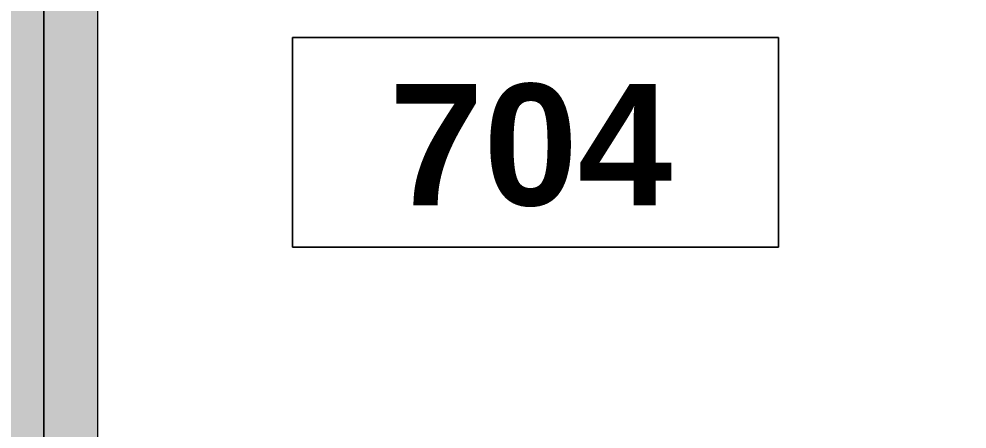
# Model space of a CAD drawing. Header units: inches. Extents: x 920 to 3122, y -545 to 2052.
# Drawn here: x 2492.9 to 2563.2, y 1847.7 to 1878.1 of the extents above; entities that cross this region are included whole.
import ezdxf

# ---------------------------------------------------------------- set-up
doc = ezdxf.new("R2010")
doc.units = ezdxf.units.IN
doc.header["$MEASUREMENT"] = 0
for name, color, linetype, lineweight in [('A-AREA-IDEN', 2, 'Continuous', 9), ('A-DETL', 90, 'Continuous', 9), ('A-DETL-GENF', 92, 'Continuous', 9), ('A-WALL', 113, 'Continuous', 13), ('A-WALL-PATT', 111, 'Continuous', 13), ('I-FURN', 30, 'Continuous', 9), ('I-FURN-PNLS', 30, 'Continuous', 9)]:
    doc.layers.add(name, color=color, linetype=linetype, lineweight=lineweight)
doc.styles.add('Swis721 Lt BT_B', font='', dxfattribs={"height": 9})
doc.styles.get('Swis721 Lt BT_B').set_extended_font_data('Swis721 Lt BT', bold=True)

# ---------------------------------------------------------------- blocks, each defined once
blk = doc.blocks.new('Zira Wksta 12 - Type 1-7446630-Level 07  POWER _ SIGNAL')
at = {"layer": 'I-FURN-PNLS'}
blk.add_arc((-51, -15), 21, 90, 270, dxfattribs=at)
blk.add_arc((-51, -15), 21, 90, 270, dxfattribs=at)
blk = doc.blocks.new('Room Tag - Room Name and Number-3379422-Level 07  POWER _ SIGNAL')
at = {"layer": 'A-AREA-IDEN'}
for p, q in [((-0.18806, -0.16357), (-0.18806, -0.00182)), ((-0.18806, -0.00182), (0.18694, -0.00182)), ((0.18694, -0.00182), (-0.18806, -0.00182)), ((-0.18806, -0.00182), (-0.18806, -0.16357)), ((0.18694, -0.00182), (0.18694, -0.16357)), ((0.18694, -0.16357), (0.18694, -0.00182)), ((0.18694, -0.16357), (-0.18806, -0.16357)), ((-0.18806, -0.16357), (0.18694, -0.16357))]:
    blk.add_line(p, q, dxfattribs=at)

msp = doc.modelspace()

# ---------------------------------------------------------------- hatches: boundary and pattern name
at = {"layer": 'A-DETL-GENF'}
h = msp.add_hatch(color=9, dxfattribs=at)
h.paths.add_polyline_path([(2492.9882, 1170.4333), (2599.763, 1170.4333), (2599.763, 1234.8988), (2494.7446, 1234.8988), (2494.7446, 1243.2738), (2493.9946, 1243.2738), (2493.9946, 1244.7738), (2496.1196, 1244.7738), (2496.1196, 1245.2738), (2497.6196, 1245.2738), (2497.6196, 1244.7738), (2499.4946, 1244.7738), (2499.4946, 1243.2738), (2498.7446, 1243.2738), (2498.7446, 1238.8988), (2604.763, 1238.8988), (2604.763, 1170.4333), (2666.6519, 1170.4333), (2666.6519, 1238), (3121.5688, 1238), (3121.5688, 1301.2804), (2498.7446, 1301.2804), (2498.7446, 1282.5238), (2499.4946, 1282.5238), (2499.4946, 1281.0238), (2497.6196, 1281.0238), (2497.6196, 1280.5238), (2496.1196, 1280.5238), (2496.1196, 1281.0238), (2493.9946, 1281.0238), (2493.9946, 1282.5238), (2494.7446, 1282.5238), (2494.7233, 2035.5), (2424.8728, 2035.5), (2424.8728, 1170.4333), (2475.5302, 1170.4333)], flags=0)
h.paths.add_polyline_path([(3107.2769, 1170.4333), (3121.5688, 1170.4333), (3121.5688, 1199), (3107.2769, 1199), (3107.2769, 1191.4687), (3102.2769, 1191.4687), (3102.2769, 1199), (3085.6519, 1199), (3085.6519, 1191.4687), (3080.6519, 1191.4687), (3080.6519, 1216), (2940.6519, 1216), (2940.6519, 1191.75), (2935.6519, 1191.75), (2935.6519, 1215.5), (2879.6519, 1215.5), (2879.6519, 1170.4333), (3102.2769, 1170.4333)], flags=0)
h.paths.add_polyline_path([(2675.6519, 1170.4333), (2699.5894, 1170.4333), (2699.5894, 1234.5), (2675.6519, 1234.5), (2675.6519, 1223.3226)], flags=0)
h.paths.add_polyline_path([(2705.0894, 1170.4333), (2873.6519, 1170.4333), (2873.6519, 1234.5), (2705.0894, 1234.5), (2705.0894, 1224.9844)], flags=0)
h.paths.add_polyline_path([(3085.6519, 1202.5), (3121.5688, 1202.5), (3121.5688, 1234.5), (3085.6519, 1234.5), (3085.6519, 1232), (3085.5894, 1232), (3085.5894, 1216), (3085.6519, 1216)], flags=0)
h.paths.add_polyline_path([(2970.6519, 1219.5), (3082.0894, 1219.5), (3082.0894, 1232), (2935.6519, 1232), (2935.6519, 1234.5), (2879.6519, 1234.5), (2879.6519, 1223.5), (2935.7144, 1223.5), (2935.7144, 1231.75), (2939.2144, 1231.75), (2939.2144, 1219.5), (2968.0553, 1219.5)], flags=0)
h.paths.add_polyline_path([(2970.6519, 1305.7804), (3121.5688, 1305.7804), (3121.5688, 1348.5304), (3076.5269, 1348.5304), (3076.5269, 1347.7804), (3075.0269, 1347.7804), (3075.0269, 1349.9054), (3074.5269, 1349.9054), (3074.5269, 1351.4054), (3075.0269, 1351.4054), (3075.0269, 1353.2804), (3076.5269, 1353.2804), (3076.5269, 1352.5304), (3121.5688, 1352.5304), (3121.5688, 1761.5841), (2970.6519, 1761.5841), (2970.6519, 1352.5304), (3037.2769, 1352.5304), (3037.2769, 1353.2804), (3038.7769, 1353.2804), (3038.7769, 1351.4054), (3039.2769, 1351.4054), (3039.2769, 1349.9054), (3038.7769, 1349.9054), (3038.7769, 1347.7804), (3037.2769, 1347.7804), (3037.2769, 1348.5304), (2970.6519, 1348.5304), (2970.6519, 1312.3745)], flags=0)
h.paths.add_polyline_path([(3060.0499, 1765.0841), (3121.5688, 1765.0841), (3121.5688, 2035.5), (3042.6519, 2035.5), (3042.6519, 1829.3138), (3116.6519, 1829.3138), (3116.6519, 1828.8138), (3042.6519, 1828.8179), (3042.6519, 1765.0841), (3043.1994, 1765.0841)], flags=0)
at = {"layer": 'A-WALL-PATT', "lineweight": 9}
h = msp.add_hatch(color=7, dxfattribs=at)
h.paths.add_polyline_path([(2498.2572, 1234.8988), (2498.7446, 1234.8988), (2498.7446, 1243.6488), (2494.7446, 1243.6488), (2494.7446, 1234.8988)], flags=0)
h.paths.add_polyline_path([(2498.7446, 1282.1488), (2498.7446, 2035.4291), (2494.7446, 2035.4291), (2494.7446, 1282.1488)], flags=0)

# ---------------------------------------------------------------- linework, layer by layer
at = {"layer": 'A-DETL'}
msp.add_line((2494.7446, 1301.2804), (2494.7446, 2035.5), dxfattribs=at)
at = {"layer": 'A-WALL', "color": 8, "lineweight": 20}
for p, q in [((2494.7446, 2035.4291), (2494.7446, 1282.1488)), ((2498.7446, 1788.25), (2498.7446, 1909.0625))]:
    msp.add_line(p, q, dxfattribs=at)

# ---------------------------------------------------------------- block references
at = {"layer": 'A-AREA-IDEN', "xscale": 95.99999999999994, "yscale": 95.99999999999994, "zscale": 95.99999999999994}
msp.add_blockref('Room Tag - Room Name and Number-3379422-Level 07  POWER _ SIGNAL', (2531.2385, 1876.8539), dxfattribs=at)
at = {"layer": 'I-FURN', "rotation": 269.9999999999998}
msp.add_blockref('Zira Wksta 12 - Type 1-7446630-Level 07  POWER _ SIGNAL', (2599.1615, 1788), dxfattribs=at)

# ---------------------------------------------------------------- texts
at = {"layer": 'A-AREA-IDEN', "insert": (2520.3427, 1873.2517), "char_height": 9, "width": 25.452, "attachment_point": 1, "style": 'Swis721 Lt BT_B'}
msp.add_mtext('704', dxfattribs=at)

doc.saveas('drawing.dxf')
